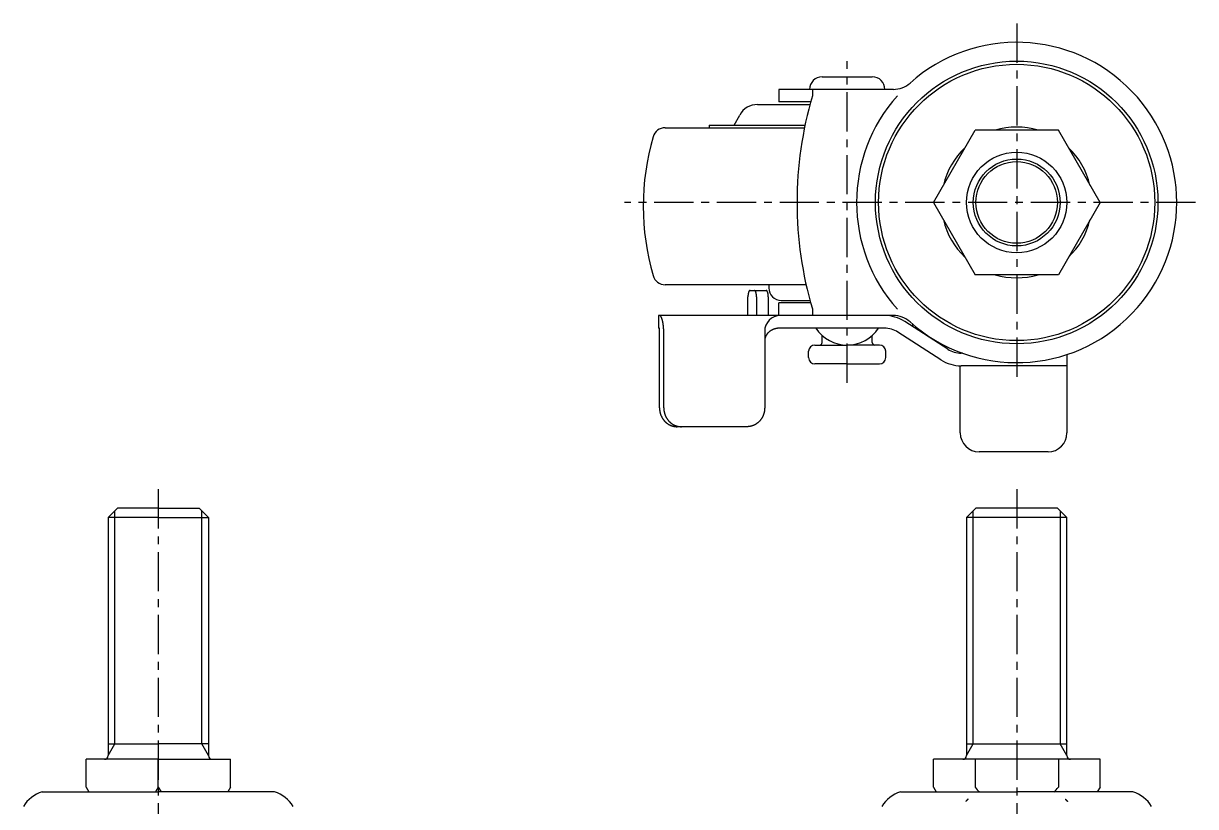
# Model space of a CAD drawing. Extents: x 0 to 216, y -1 to 251.
# Drawn here: x 29.2 to 215.9, y 126.6 to 251.3 of the extents above; entities that cross this region are included whole.
import ezdxf

# ---------------------------------------------------------------- set-up
doc = ezdxf.new("R2010")
doc.units = 0
doc.header["$LTSCALE"] = 5
doc.linetypes.add('CENTER', pattern=[2, 1.25, -0.25, 0.25, -0.25])
doc.layers.get('0').update_dxf_attribs({"linetype": 'CONTINUOUS'})
doc.layers.add('CENTER', color=1, linetype='CENTER')

msp = doc.modelspace()

# ---------------------------------------------------------------- linework, layer by layer
at = {"color": 7, "linetype": 'CONTINUOUS'}
for p, q in [((156.432944, 242.780583), (164.432944, 242.780583)), ((149.539995, 240.780583), (149.539995, 238.780583)), ((167.7797, 240.780583), (149.539995, 240.780583)), ((154.879422, 240.780583), (154.879422, 239.739122)), ((146.125045, 238.380583), (154.496427, 238.380583)), ((154.605615, 238.780583), (149.539995, 238.780583)), ((142.432944, 235.080583), (143.310325, 236.702868)), ((131.412402, 234.680583), (153.624866, 234.680583)), ((138.432944, 235.080583), (138.432944, 234.680583)), ((138.432944, 235.080583), (153.707226, 235.080583)), ((174.153888, 222.780583), (180.793416, 234.280583)), ((194.072472, 234.280583), (180.793416, 234.280583)), ((200.712, 222.780583), (194.072472, 234.280583)), ((174.153888, 222.780583), (180.793416, 211.280583)), ((200.712, 222.780583), (194.072472, 211.280583)), ((194.072472, 211.280583), (180.793416, 211.280583)), ((153.880489, 209.680583), (131.412402, 209.680583)), ((147.932944, 209.680583), (147.932944, 209.180583)), ((147.932944, 209.680583), (147.932944, 209.180583)), ((144.612941, 204.780583), (144.612941, 207.780583)), ((144.954962, 208.780583), (147.518387, 208.780583)), ((145.981022, 207.780583), (145.981022, 204.780583)), ((147.860407, 207.780583), (147.860407, 204.780583)), ((154.605615, 206.780583), (149.539995, 206.780583)), ((149.539995, 204.780583), (149.539995, 206.780583)), ((149.932944, 207.180583), (154.496427, 207.180583)), ((154.879422, 205.822043), (154.879422, 204.780583)), ((130.342498, 204.780583), (130.342498, 202.780583)), ((166.345324, 204.780583), (130.342498, 204.780583)), ((160.432944, 204.780583), (149.432944, 204.780583)), ((167.7797, 204.780583), (149.539995, 204.780583)), ((176.444174, 199.416863), (169.592188, 203.826162)), ((130.503369, 202.780583), (130.342498, 202.780583)), ((130.519278, 190.080583), (130.519278, 202.080583)), ((130.519278, 190.080583), (130.519278, 202.080583)), ((131.203318, 190.080583), (131.203318, 202.080583)), ((147.280699, 202.280583), (147.280699, 190.080583)), ((166.345324, 202.780583), (149.780699, 202.780583)), ((175.361886, 197.735003), (168.5099, 202.144302)), ((170.901858, 203.364785), (170.728295, 203.09507)), ((155.282944, 200.080583), (160.432944, 200.080583)), ((156.432944, 200.480583), (156.432944, 201.615443)), ((165.582944, 200.080583), (160.432944, 200.080583)), ((164.432944, 200.480583), (164.432944, 201.615443)), ((175.01105, 200.510725), (174.932944, 200.38935)), ((154.282944, 198.080583), (154.282944, 199.080583)), ((166.582944, 198.080583), (166.582944, 199.080583)), ((178.8161, 198.780583), (178.60875, 198.780583)), ((195.432944, 198.567983), (195.432944, 186.080583)), ((160.432944, 197.080583), (155.282944, 197.080583)), ((160.432944, 197.080583), (165.582944, 197.080583)), ((178.432944, 186.080583), (178.432944, 196.783159)), ((195.432944, 196.780583), (178.60875, 196.780583)), ((144.461621, 187.080583), (133.338355, 187.080583)), ((192.432944, 183.080583), (181.432944, 183.080583)), ((42.670323, 172.625033), (44.170323, 174.125033)), ((50.670323, 174.125033), (44.170323, 174.125033)), ((50.670323, 174.125033), (57.170323, 174.125033)), ((58.670323, 172.625033), (57.170323, 174.125033)), ((179.432944, 172.625033), (180.932944, 174.125033)), ((193.932944, 174.125033), (180.932944, 174.125033)), ((195.432944, 172.625033), (193.932944, 174.125033)), ((50.670323, 172.625033), (42.670323, 172.625033)), ((42.670323, 172.625033), (42.670323, 134.725033)), ((50.670323, 172.625033), (58.670323, 172.625033)), ((58.670323, 172.625033), (58.670323, 134.725033)), ((179.432944, 172.625033), (179.432944, 134.725033)), ((195.432944, 172.625033), (179.432944, 172.625033)), ((195.432944, 134.725033), (195.432944, 172.625033)), ((42.670323, 136.599978), (50.670323, 136.599978)), ((58.670323, 136.599978), (50.670323, 136.599978)), ((179.432944, 136.599978), (195.432944, 136.599978)), ((39.170323, 129.672474), (39.170323, 134.125033)), ((50.670323, 134.125033), (39.170323, 134.125033)), ((50.670323, 129.672474), (50.670323, 134.125033)), ((50.670323, 134.125033), (62.170323, 134.125033)), ((62.170323, 129.672474), (62.170323, 134.125033)), ((174.153888, 129.672474), (174.153888, 134.125033)), ((200.712, 134.125033), (174.153888, 134.125033)), ((180.793416, 134.125033), (180.793416, 129.672474)), ((194.072472, 134.125033), (194.072472, 129.672474)), ((200.712, 129.672474), (200.712, 134.125033)), ((32.170323, 128.925033), (50.670323, 128.925033)), ((39.170323, 129.672474), (39.601859, 128.925033)), ((50.670323, 129.672474), (50.238788, 128.925033)), ((50.670323, 129.672474), (51.101859, 128.925033)), ((69.170323, 128.925033), (50.670323, 128.925033)), ((62.170323, 129.672474), (61.738788, 128.925033)), ((168.932944, 128.925033), (187.432944, 128.925033)), ((174.153888, 129.672474), (174.585423, 128.925033)), ((205.932944, 128.925033), (187.432944, 128.925033)), ((200.712, 129.672474), (200.280465, 128.925033))]:
    msp.add_line(p, q, dxfattribs=at)
at = {"color": 3, "linetype": 'CONTINUOUS'}
for p, q in [((43.752823, 136.599978), (43.752823, 173.707533)), ((57.587823, 136.599978), (57.587823, 173.707533)), ((180.515444, 136.599978), (180.515444, 173.707533)), ((194.350444, 173.707533), (194.350444, 136.599978)), ((42.670323, 134.725033), (43.752823, 136.599978)), ((58.670323, 134.725033), (57.587823, 136.599978)), ((179.432944, 134.725033), (180.515444, 136.599978)), ((195.432944, 134.725033), (194.350444, 136.599978))]:
    msp.add_line(p, q, dxfattribs=at)
at = {"color": 7, "linetype": 'CONTINUOUS'}
for points in [[(144.955, 208.781, 0), (144.951, 208.781, 0), (144.947, 208.78, 0), (144.942, 208.78, 0), (144.938, 208.779, 0), (144.934, 208.779, 0), (144.93, 208.778, 0), (144.926, 208.777, 0), (144.921, 208.776, 0), (144.917, 208.774, 0), (144.913, 208.773, 0), (144.909, 208.771, 0), (144.905, 208.77, 0), (144.901, 208.768, 0), (144.896, 208.766, 0), (144.892, 208.764, 0), (144.888, 208.761, 0), (144.884, 208.759, 0), (144.88, 208.756, 0), (144.876, 208.754, 0), (144.872, 208.751, 0), (144.868, 208.748, 0), (144.864, 208.744, 0), (144.86, 208.741, 0), (144.856, 208.738, 0), (144.852, 208.734, 0), (144.848, 208.73, 0), (144.844, 208.726, 0), (144.84, 208.722, 0), (144.836, 208.718, 0), (144.832, 208.714, 0), (144.828, 208.709, 0), (144.824, 208.704, 0), (144.82, 208.7, 0), (144.816, 208.695, 0), (144.813, 208.69, 0), (144.809, 208.685, 0), (144.805, 208.679, 0), (144.801, 208.674, 0), (144.797, 208.668, 0), (144.794, 208.663, 0), (144.79, 208.657, 0), (144.786, 208.651, 0), (144.783, 208.645, 0), (144.779, 208.638, 0), (144.776, 208.632, 0), (144.772, 208.625, 0), (144.768, 208.619, 0), (144.765, 208.612, 0), (144.761, 208.605, 0), (144.758, 208.598, 0), (144.755, 208.591, 0), (144.751, 208.584, 0), (144.748, 208.576, 0), (144.745, 208.569, 0), (144.741, 208.561, 0), (144.738, 208.554, 0), (144.735, 208.546, 0), (144.732, 208.538, 0), (144.728, 208.53, 0), (144.725, 208.522, 0), (144.722, 208.513, 0), (144.719, 208.505, 0), (144.716, 208.496, 0), (144.713, 208.488, 0), (144.71, 208.479, 0), (144.707, 208.47, 0), (144.704, 208.461, 0), (144.702, 208.452, 0), (144.699, 208.443, 0), (144.696, 208.434, 0), (144.693, 208.424, 0), (144.691, 208.415, 0), (144.688, 208.405, 0), (144.685, 208.396, 0), (144.683, 208.386, 0), (144.68, 208.376, 0), (144.678, 208.366, 0), (144.675, 208.356, 0), (144.673, 208.346, 0), (144.671, 208.336, 0), (144.668, 208.326, 0), (144.666, 208.316, 0), (144.664, 208.305, 0), (144.662, 208.295, 0), (144.659, 208.284, 0), (144.657, 208.273, 0), (144.655, 208.263, 0), (144.653, 208.252, 0), (144.651, 208.241, 0), (144.649, 208.23, 0), (144.648, 208.219, 0), (144.646, 208.208, 0), (144.644, 208.197, 0), (144.642, 208.186, 0), (144.641, 208.175, 0), (144.639, 208.163, 0), (144.637, 208.152, 0), (144.636, 208.14, 0), (144.634, 208.129, 0), (144.633, 208.117, 0), (144.632, 208.106, 0), (144.63, 208.094, 0), (144.629, 208.083, 0), (144.628, 208.071, 0), (144.626, 208.059, 0), (144.625, 208.047, 0), (144.624, 208.035, 0), (144.623, 208.024, 0), (144.622, 208.012, 0), (144.621, 208, 0), (144.62, 207.988, 0), (144.62, 207.976, 0), (144.619, 207.964, 0), (144.618, 207.952, 0), (144.617, 207.939, 0), (144.617, 207.927, 0), (144.616, 207.915, 0), (144.616, 207.903, 0), (144.615, 207.891, 0), (144.615, 207.879, 0), (144.614, 207.866, 0), (144.614, 207.854, 0), (144.614, 207.842, 0), (144.613, 207.83, 0), (144.613, 207.817, 0), (144.613, 207.805, 0), (144.613, 207.793, 0), (144.613, 207.781, 0)], [(145.981, 207.781, 0), (145.981, 207.793, 0), (145.981, 207.805, 0), (145.981, 207.817, 0), (145.981, 207.83, 0), (145.98, 207.842, 0), (145.98, 207.854, 0), (145.98, 207.866, 0), (145.979, 207.879, 0), (145.979, 207.891, 0), (145.978, 207.903, 0), (145.978, 207.915, 0), (145.977, 207.927, 0), (145.977, 207.939, 0), (145.976, 207.952, 0), (145.975, 207.964, 0), (145.974, 207.976, 0), (145.974, 207.988, 0), (145.973, 208, 0), (145.972, 208.012, 0), (145.971, 208.024, 0), (145.97, 208.035, 0), (145.969, 208.047, 0), (145.967, 208.059, 0), (145.966, 208.071, 0), (145.965, 208.083, 0), (145.964, 208.094, 0), (145.962, 208.106, 0), (145.961, 208.117, 0), (145.96, 208.129, 0), (145.958, 208.14, 0), (145.957, 208.152, 0), (145.955, 208.163, 0), (145.953, 208.175, 0), (145.952, 208.186, 0), (145.95, 208.197, 0), (145.948, 208.208, 0), (145.946, 208.219, 0), (145.945, 208.23, 0), (145.943, 208.241, 0), (145.941, 208.252, 0), (145.939, 208.263, 0), (145.937, 208.273, 0), (145.934, 208.284, 0), (145.932, 208.295, 0), (145.93, 208.305, 0), (145.928, 208.316, 0), (145.926, 208.326, 0), (145.923, 208.336, 0), (145.921, 208.346, 0), (145.919, 208.356, 0), (145.916, 208.366, 0), (145.914, 208.376, 0), (145.911, 208.386, 0), (145.909, 208.396, 0), (145.906, 208.405, 0), (145.903, 208.415, 0), (145.901, 208.424, 0), (145.898, 208.434, 0), (145.895, 208.443, 0), (145.892, 208.452, 0), (145.89, 208.461, 0), (145.887, 208.47, 0), (145.884, 208.479, 0), (145.881, 208.488, 0), (145.878, 208.496, 0), (145.875, 208.505, 0), (145.872, 208.513, 0), (145.869, 208.522, 0), (145.866, 208.53, 0), (145.862, 208.538, 0), (145.859, 208.546, 0), (145.856, 208.554, 0), (145.853, 208.561, 0), (145.849, 208.569, 0), (145.846, 208.576, 0), (145.843, 208.584, 0), (145.839, 208.591, 0), (145.836, 208.598, 0), (145.832, 208.605, 0), (145.829, 208.612, 0), (145.826, 208.619, 0), (145.822, 208.625, 0), (145.818, 208.632, 0), (145.815, 208.638, 0), (145.811, 208.645, 0), (145.808, 208.651, 0), (145.804, 208.657, 0), (145.8, 208.663, 0), (145.797, 208.668, 0), (145.793, 208.674, 0), (145.789, 208.679, 0), (145.785, 208.685, 0), (145.781, 208.69, 0), (145.778, 208.695, 0), (145.774, 208.7, 0), (145.77, 208.704, 0), (145.766, 208.709, 0), (145.762, 208.714, 0), (145.758, 208.718, 0), (145.754, 208.722, 0), (145.75, 208.726, 0), (145.746, 208.73, 0), (145.742, 208.734, 0), (145.738, 208.738, 0), (145.734, 208.741, 0), (145.73, 208.744, 0), (145.726, 208.748, 0), (145.722, 208.751, 0), (145.718, 208.754, 0), (145.714, 208.756, 0), (145.71, 208.759, 0), (145.706, 208.761, 0), (145.702, 208.764, 0), (145.697, 208.766, 0), (145.693, 208.768, 0), (145.689, 208.77, 0), (145.685, 208.771, 0), (145.681, 208.773, 0), (145.677, 208.774, 0), (145.673, 208.776, 0), (145.668, 208.777, 0), (145.664, 208.778, 0), (145.66, 208.779, 0), (145.656, 208.779, 0), (145.652, 208.78, 0), (145.647, 208.78, 0), (145.643, 208.781, 0), (145.639, 208.781, 0)], [(147.86, 207.781, 0), (147.86, 207.793, 0), (147.86, 207.805, 0), (147.86, 207.817, 0), (147.86, 207.83, 0), (147.86, 207.842, 0), (147.859, 207.854, 0), (147.859, 207.866, 0), (147.859, 207.879, 0), (147.858, 207.891, 0), (147.858, 207.903, 0), (147.857, 207.915, 0), (147.857, 207.927, 0), (147.856, 207.939, 0), (147.855, 207.952, 0), (147.855, 207.964, 0), (147.854, 207.976, 0), (147.853, 207.988, 0), (147.852, 208, 0), (147.851, 208.012, 0), (147.85, 208.024, 0), (147.849, 208.035, 0), (147.848, 208.047, 0), (147.847, 208.059, 0), (147.846, 208.071, 0), (147.844, 208.083, 0), (147.843, 208.094, 0), (147.842, 208.106, 0), (147.84, 208.117, 0), (147.839, 208.129, 0), (147.837, 208.14, 0), (147.836, 208.152, 0), (147.834, 208.163, 0), (147.833, 208.175, 0), (147.831, 208.186, 0), (147.829, 208.197, 0), (147.828, 208.208, 0), (147.826, 208.219, 0), (147.824, 208.23, 0), (147.822, 208.241, 0), (147.82, 208.252, 0), (147.818, 208.263, 0), (147.816, 208.273, 0), (147.814, 208.284, 0), (147.812, 208.295, 0), (147.81, 208.305, 0), (147.807, 208.316, 0), (147.805, 208.326, 0), (147.803, 208.336, 0), (147.8, 208.346, 0), (147.798, 208.356, 0), (147.796, 208.366, 0), (147.793, 208.376, 0), (147.791, 208.386, 0), (147.788, 208.396, 0), (147.785, 208.405, 0), (147.783, 208.415, 0), (147.78, 208.424, 0), (147.777, 208.434, 0), (147.775, 208.443, 0), (147.772, 208.452, 0), (147.769, 208.461, 0), (147.766, 208.47, 0), (147.763, 208.479, 0), (147.76, 208.488, 0), (147.757, 208.496, 0), (147.754, 208.505, 0), (147.751, 208.513, 0), (147.748, 208.522, 0), (147.745, 208.53, 0), (147.742, 208.538, 0), (147.739, 208.546, 0), (147.735, 208.554, 0), (147.732, 208.561, 0), (147.729, 208.569, 0), (147.725, 208.576, 0), (147.722, 208.584, 0), (147.719, 208.591, 0), (147.715, 208.598, 0), (147.712, 208.605, 0), (147.708, 208.612, 0), (147.705, 208.619, 0), (147.701, 208.625, 0), (147.698, 208.632, 0), (147.694, 208.638, 0), (147.691, 208.645, 0), (147.687, 208.651, 0), (147.683, 208.657, 0), (147.68, 208.663, 0), (147.676, 208.668, 0), (147.672, 208.674, 0), (147.668, 208.679, 0), (147.665, 208.685, 0), (147.661, 208.69, 0), (147.657, 208.695, 0), (147.653, 208.7, 0), (147.649, 208.704, 0), (147.645, 208.709, 0), (147.641, 208.714, 0), (147.638, 208.718, 0), (147.634, 208.722, 0), (147.63, 208.726, 0), (147.626, 208.73, 0), (147.622, 208.734, 0), (147.618, 208.738, 0), (147.614, 208.741, 0), (147.61, 208.744, 0), (147.606, 208.748, 0), (147.601, 208.751, 0), (147.597, 208.754, 0), (147.593, 208.756, 0), (147.589, 208.759, 0), (147.585, 208.761, 0), (147.581, 208.764, 0), (147.577, 208.766, 0), (147.573, 208.768, 0), (147.569, 208.77, 0), (147.564, 208.771, 0), (147.56, 208.773, 0), (147.556, 208.774, 0), (147.552, 208.776, 0), (147.548, 208.777, 0), (147.544, 208.778, 0), (147.539, 208.779, 0), (147.535, 208.779, 0), (147.531, 208.78, 0), (147.527, 208.78, 0), (147.523, 208.781, 0), (147.518, 208.781, 0)], [(131.203, 202.081, 0), (131.203, 202.114, 0), (131.203, 202.147, 0), (131.203, 202.18, 0), (131.202, 202.213, 0), (131.202, 202.246, 0), (131.201, 202.279, 0), (131.201, 202.312, 0), (131.2, 202.345, 0), (131.199, 202.378, 0), (131.198, 202.411, 0), (131.197, 202.444, 0), (131.196, 202.477, 0), (131.194, 202.509, 0), (131.193, 202.542, 0), (131.191, 202.575, 0), (131.19, 202.607, 0), (131.188, 202.64, 0), (131.186, 202.672, 0), (131.184, 202.704, 0), (131.182, 202.737, 0), (131.18, 202.769, 0), (131.178, 202.801, 0), (131.176, 202.833, 0), (131.173, 202.864, 0), (131.171, 202.896, 0), (131.168, 202.928, 0), (131.165, 202.959, 0), (131.162, 202.99, 0), (131.159, 203.021, 0), (131.156, 203.052, 0), (131.153, 203.083, 0), (131.15, 203.114, 0), (131.147, 203.144, 0), (131.143, 203.175, 0), (131.14, 203.205, 0), (131.136, 203.235, 0), (131.132, 203.265, 0), (131.129, 203.295, 0), (131.125, 203.324, 0), (131.121, 203.353, 0), (131.117, 203.382, 0), (131.112, 203.411, 0), (131.108, 203.44, 0), (131.104, 203.469, 0), (131.099, 203.497, 0), (131.095, 203.525, 0), (131.09, 203.553, 0), (131.085, 203.581, 0), (131.081, 203.608, 0), (131.076, 203.635, 0), (131.071, 203.662, 0), (131.066, 203.689, 0), (131.06, 203.715, 0), (131.055, 203.742, 0), (131.05, 203.768, 0), (131.044, 203.793, 0), (131.039, 203.819, 0), (131.033, 203.844, 0), (131.028, 203.869, 0), (131.022, 203.894, 0), (131.016, 203.918, 0), (131.01, 203.942, 0), (131.004, 203.966, 0), (130.998, 203.99, 0), (130.992, 204.013, 0), (130.986, 204.036, 0), (130.98, 204.059, 0), (130.973, 204.081, 0), (130.967, 204.103, 0), (130.961, 204.125, 0), (130.954, 204.147, 0), (130.947, 204.168, 0), (130.941, 204.189, 0), (130.934, 204.209, 0), (130.927, 204.229, 0), (130.92, 204.249, 0), (130.913, 204.269, 0), (130.906, 204.288, 0), (130.899, 204.307, 0), (130.892, 204.326, 0), (130.885, 204.344, 0), (130.878, 204.362, 0), (130.871, 204.379, 0), (130.863, 204.396, 0), (130.856, 204.413, 0), (130.848, 204.43, 0), (130.841, 204.446, 0), (130.833, 204.462, 0), (130.826, 204.477, 0), (130.818, 204.492, 0), (130.81, 204.507, 0), (130.803, 204.521, 0), (130.795, 204.535, 0), (130.787, 204.549, 0), (130.779, 204.562, 0), (130.771, 204.575, 0), (130.763, 204.588, 0), (130.755, 204.6, 0), (130.747, 204.611, 0), (130.739, 204.623, 0), (130.731, 204.634, 0), (130.723, 204.644, 0), (130.715, 204.655, 0), (130.707, 204.664, 0), (130.698, 204.674, 0), (130.69, 204.683, 0), (130.682, 204.691, 0), (130.673, 204.7, 0), (130.665, 204.708, 0), (130.657, 204.715, 0), (130.648, 204.722, 0), (130.64, 204.729, 0), (130.631, 204.735, 0), (130.623, 204.741, 0), (130.615, 204.746, 0), (130.606, 204.751, 0), (130.598, 204.756, 0), (130.589, 204.76, 0), (130.581, 204.764, 0), (130.572, 204.768, 0), (130.563, 204.771, 0), (130.555, 204.773, 0), (130.546, 204.776, 0), (130.538, 204.777, 0), (130.529, 204.779, 0), (130.521, 204.78, 0), (130.512, 204.78, 0), (130.503, 204.781, 0)], [(130.519, 202.081, 0), (130.519, 202.089, 0), (130.519, 202.098, 0), (130.519, 202.106, 0), (130.519, 202.115, 0), (130.519, 202.124, 0), (130.519, 202.132, 0), (130.519, 202.141, 0), (130.519, 202.149, 0), (130.519, 202.158, 0), (130.519, 202.166, 0), (130.519, 202.175, 0), (130.519, 202.183, 0), (130.519, 202.192, 0), (130.519, 202.2, 0), (130.519, 202.209, 0), (130.519, 202.217, 0), (130.519, 202.226, 0), (130.519, 202.234, 0), (130.519, 202.242, 0), (130.519, 202.251, 0), (130.519, 202.259, 0), (130.519, 202.267, 0), (130.519, 202.276, 0), (130.519, 202.284, 0), (130.519, 202.292, 0), (130.518, 202.3, 0), (130.518, 202.308, 0), (130.518, 202.316, 0), (130.518, 202.324, 0), (130.518, 202.333, 0), (130.518, 202.341, 0), (130.518, 202.348, 0), (130.518, 202.356, 0), (130.518, 202.364, 0), (130.518, 202.372, 0), (130.518, 202.38, 0), (130.518, 202.388, 0), (130.518, 202.395, 0), (130.517, 202.403, 0), (130.517, 202.411, 0), (130.517, 202.418, 0), (130.517, 202.426, 0), (130.517, 202.433, 0), (130.517, 202.44, 0), (130.517, 202.448, 0), (130.517, 202.455, 0), (130.517, 202.462, 0), (130.517, 202.469, 0), (130.516, 202.477, 0), (130.516, 202.484, 0), (130.516, 202.491, 0), (130.516, 202.498, 0), (130.516, 202.504, 0), (130.516, 202.511, 0), (130.516, 202.518, 0), (130.516, 202.525, 0), (130.516, 202.531, 0), (130.515, 202.538, 0), (130.515, 202.544, 0), (130.515, 202.551, 0), (130.515, 202.557, 0), (130.515, 202.563, 0), (130.515, 202.569, 0), (130.515, 202.576, 0), (130.514, 202.582, 0), (130.514, 202.588, 0), (130.514, 202.593, 0), (130.514, 202.599, 0), (130.514, 202.605, 0), (130.514, 202.611, 0), (130.514, 202.616, 0), (130.513, 202.622, 0), (130.513, 202.627, 0), (130.513, 202.632, 0), (130.513, 202.638, 0), (130.513, 202.643, 0), (130.513, 202.648, 0), (130.513, 202.653, 0), (130.512, 202.658, 0), (130.512, 202.663, 0), (130.512, 202.667, 0), (130.512, 202.672, 0), (130.512, 202.677, 0), (130.512, 202.681, 0), (130.511, 202.685, 0), (130.511, 202.69, 0), (130.511, 202.694, 0), (130.511, 202.698, 0), (130.511, 202.702, 0), (130.511, 202.706, 0), (130.51, 202.71, 0), (130.51, 202.713, 0), (130.51, 202.717, 0), (130.51, 202.721, 0), (130.51, 202.724, 0), (130.509, 202.727, 0), (130.509, 202.731, 0), (130.509, 202.734, 0), (130.509, 202.737, 0), (130.509, 202.74, 0), (130.509, 202.743, 0), (130.508, 202.745, 0), (130.508, 202.748, 0), (130.508, 202.75, 0), (130.508, 202.753, 0), (130.508, 202.755, 0), (130.507, 202.757, 0), (130.507, 202.76, 0), (130.507, 202.762, 0), (130.507, 202.764, 0), (130.507, 202.765, 0), (130.506, 202.767, 0), (130.506, 202.769, 0), (130.506, 202.77, 0), (130.506, 202.772, 0), (130.506, 202.773, 0), (130.506, 202.774, 0), (130.505, 202.775, 0), (130.505, 202.776, 0), (130.505, 202.777, 0), (130.505, 202.778, 0), (130.505, 202.779, 0), (130.504, 202.779, 0), (130.504, 202.78, 0), (130.504, 202.78, 0), (130.504, 202.78, 0), (130.504, 202.781, 0), (130.503, 202.781, 0)], [(149.781, 202.781, 0), (149.75, 202.78, 0), (149.719, 202.78, 0), (149.689, 202.779, 0), (149.658, 202.778, 0), (149.627, 202.777, 0), (149.597, 202.775, 0), (149.566, 202.773, 0), (149.536, 202.771, 0), (149.505, 202.768, 0), (149.475, 202.766, 0), (149.444, 202.762, 0), (149.414, 202.759, 0), (149.384, 202.755, 0), (149.353, 202.751, 0), (149.323, 202.747, 0), (149.293, 202.742, 0), (149.263, 202.737, 0), (149.233, 202.732, 0), (149.203, 202.726, 0), (149.173, 202.721, 0), (149.144, 202.715, 0), (149.114, 202.708, 0), (149.084, 202.701, 0), (149.055, 202.694, 0), (149.026, 202.687, 0), (148.996, 202.68, 0), (148.967, 202.672, 0), (148.938, 202.664, 0), (148.91, 202.655, 0), (148.881, 202.647, 0), (148.852, 202.638, 0), (148.824, 202.628, 0), (148.796, 202.619, 0), (148.768, 202.609, 0), (148.74, 202.599, 0), (148.712, 202.589, 0), (148.684, 202.578, 0), (148.657, 202.567, 0), (148.629, 202.556, 0), (148.602, 202.544, 0), (148.575, 202.533, 0), (148.548, 202.521, 0), (148.522, 202.509, 0), (148.495, 202.496, 0), (148.469, 202.483, 0), (148.443, 202.47, 0), (148.417, 202.457, 0), (148.392, 202.444, 0), (148.366, 202.43, 0), (148.341, 202.416, 0), (148.316, 202.401, 0), (148.291, 202.387, 0), (148.267, 202.372, 0), (148.243, 202.357, 0), (148.219, 202.342, 0), (148.195, 202.327, 0), (148.171, 202.311, 0), (148.148, 202.295, 0), (148.125, 202.279, 0), (148.102, 202.262, 0), (148.079, 202.246, 0), (148.057, 202.229, 0), (148.035, 202.212, 0), (148.013, 202.195, 0), (147.991, 202.177, 0), (147.97, 202.16, 0), (147.949, 202.142, 0), (147.928, 202.124, 0), (147.908, 202.105, 0), (147.888, 202.087, 0), (147.868, 202.068, 0), (147.848, 202.049, 0), (147.829, 202.03, 0), (147.81, 202.011, 0), (147.791, 201.992, 0), (147.773, 201.972, 0), (147.755, 201.952, 0), (147.737, 201.932, 0), (147.719, 201.912, 0), (147.702, 201.892, 0), (147.685, 201.871, 0), (147.669, 201.851, 0), (147.652, 201.83, 0), (147.636, 201.809, 0), (147.621, 201.788, 0), (147.605, 201.766, 0), (147.591, 201.745, 0), (147.576, 201.723, 0), (147.562, 201.702, 0), (147.548, 201.68, 0), (147.534, 201.658, 0), (147.521, 201.636, 0), (147.508, 201.613, 0), (147.495, 201.591, 0), (147.483, 201.569, 0), (147.471, 201.546, 0), (147.459, 201.523, 0), (147.448, 201.5, 0), (147.437, 201.477, 0), (147.427, 201.454, 0), (147.417, 201.431, 0), (147.407, 201.408, 0), (147.397, 201.385, 0), (147.388, 201.361, 0), (147.38, 201.338, 0), (147.371, 201.314, 0), (147.363, 201.29, 0), (147.356, 201.267, 0), (147.348, 201.243, 0), (147.341, 201.219, 0), (147.335, 201.195, 0), (147.329, 201.171, 0), (147.323, 201.147, 0), (147.318, 201.123, 0), (147.312, 201.098, 0), (147.308, 201.074, 0), (147.303, 201.05, 0), (147.3, 201.025, 0), (147.296, 201.001, 0), (147.293, 200.977, 0), (147.29, 200.952, 0), (147.287, 200.928, 0), (147.285, 200.903, 0), (147.284, 200.879, 0), (147.282, 200.854, 0), (147.281, 200.83, 0), (147.281, 200.805, 0), (147.281, 200.781, 0)], [(130.519, 190.081, 0), (130.519, 190.044, 0), (130.52, 190.007, 0), (130.521, 189.97, 0), (130.523, 189.933, 0), (130.525, 189.897, 0), (130.527, 189.86, 0), (130.53, 189.823, 0), (130.533, 189.787, 0), (130.536, 189.75, 0), (130.54, 189.713, 0), (130.545, 189.677, 0), (130.55, 189.64, 0), (130.555, 189.604, 0), (130.561, 189.568, 0), (130.567, 189.531, 0), (130.573, 189.495, 0), (130.58, 189.459, 0), (130.588, 189.423, 0), (130.596, 189.387, 0), (130.604, 189.352, 0), (130.612, 189.316, 0), (130.621, 189.28, 0), (130.631, 189.245, 0), (130.641, 189.21, 0), (130.651, 189.175, 0), (130.662, 189.14, 0), (130.673, 189.105, 0), (130.684, 189.07, 0), (130.696, 189.035, 0), (130.708, 189.001, 0), (130.721, 188.967, 0), (130.734, 188.933, 0), (130.747, 188.899, 0), (130.761, 188.865, 0), (130.775, 188.831, 0), (130.79, 188.798, 0), (130.805, 188.765, 0), (130.82, 188.732, 0), (130.836, 188.699, 0), (130.852, 188.666, 0), (130.869, 188.634, 0), (130.886, 188.602, 0), (130.903, 188.57, 0), (130.92, 188.538, 0), (130.938, 188.507, 0), (130.957, 188.476, 0), (130.975, 188.445, 0), (130.994, 188.414, 0), (131.014, 188.383, 0), (131.034, 188.353, 0), (131.054, 188.323, 0), (131.074, 188.293, 0), (131.095, 188.264, 0), (131.116, 188.235, 0), (131.137, 188.206, 0), (131.159, 188.177, 0), (131.181, 188.149, 0), (131.204, 188.121, 0), (131.226, 188.093, 0), (131.25, 188.066, 0), (131.273, 188.039, 0), (131.297, 188.012, 0), (131.321, 187.985, 0), (131.345, 187.959, 0), (131.37, 187.933, 0), (131.394, 187.908, 0), (131.42, 187.883, 0), (131.445, 187.858, 0), (131.471, 187.833, 0), (131.497, 187.809, 0), (131.523, 187.785, 0), (131.55, 187.762, 0), (131.577, 187.738, 0), (131.604, 187.716, 0), (131.631, 187.693, 0), (131.659, 187.671, 0), (131.687, 187.649, 0), (131.715, 187.628, 0), (131.744, 187.607, 0), (131.772, 187.586, 0), (131.801, 187.566, 0), (131.83, 187.546, 0), (131.859, 187.527, 0), (131.889, 187.507, 0), (131.919, 187.489, 0), (131.949, 187.47, 0), (131.979, 187.452, 0), (132.009, 187.435, 0), (132.04, 187.418, 0), (132.071, 187.401, 0), (132.102, 187.385, 0), (132.133, 187.369, 0), (132.164, 187.353, 0), (132.196, 187.338, 0), (132.228, 187.323, 0), (132.26, 187.309, 0), (132.292, 187.295, 0), (132.324, 187.282, 0), (132.356, 187.269, 0), (132.389, 187.256, 0), (132.421, 187.244, 0), (132.454, 187.232, 0), (132.487, 187.221, 0), (132.52, 187.21, 0), (132.553, 187.199, 0), (132.586, 187.189, 0), (132.62, 187.18, 0), (132.653, 187.17, 0), (132.687, 187.162, 0), (132.721, 187.153, 0), (132.754, 187.146, 0), (132.788, 187.138, 0), (132.822, 187.131, 0), (132.856, 187.125, 0), (132.891, 187.119, 0), (132.925, 187.113, 0), (132.959, 187.108, 0), (132.993, 187.103, 0), (133.028, 187.099, 0), (133.062, 187.095, 0), (133.096, 187.092, 0), (133.131, 187.089, 0), (133.165, 187.086, 0), (133.2, 187.084, 0), (133.235, 187.083, 0), (133.269, 187.081, 0), (133.304, 187.081, 0), (133.338, 187.081, 0)], [(131.203, 190.081, 0), (131.204, 190.044, 0), (131.204, 190.007, 0), (131.205, 189.97, 0), (131.207, 189.933, 0), (131.209, 189.897, 0), (131.211, 189.86, 0), (131.214, 189.823, 0), (131.217, 189.787, 0), (131.22, 189.75, 0), (131.225, 189.713, 0), (131.229, 189.677, 0), (131.234, 189.64, 0), (131.239, 189.604, 0), (131.245, 189.568, 0), (131.251, 189.531, 0), (131.257, 189.495, 0), (131.264, 189.459, 0), (131.272, 189.423, 0), (131.28, 189.387, 0), (131.288, 189.352, 0), (131.296, 189.316, 0), (131.305, 189.28, 0), (131.315, 189.245, 0), (131.325, 189.21, 0), (131.335, 189.175, 0), (131.346, 189.14, 0), (131.357, 189.105, 0), (131.368, 189.07, 0), (131.38, 189.035, 0), (131.392, 189.001, 0), (131.405, 188.967, 0), (131.418, 188.933, 0), (131.431, 188.899, 0), (131.445, 188.865, 0), (131.459, 188.831, 0), (131.474, 188.798, 0), (131.489, 188.765, 0), (131.504, 188.732, 0), (131.52, 188.699, 0), (131.536, 188.666, 0), (131.553, 188.634, 0), (131.57, 188.602, 0), (131.587, 188.57, 0), (131.604, 188.538, 0), (131.622, 188.507, 0), (131.641, 188.476, 0), (131.659, 188.445, 0), (131.678, 188.414, 0), (131.698, 188.383, 0), (131.718, 188.353, 0), (131.738, 188.323, 0), (131.758, 188.293, 0), (131.779, 188.264, 0), (131.8, 188.235, 0), (131.821, 188.206, 0), (131.843, 188.177, 0), (131.865, 188.149, 0), (131.888, 188.121, 0), (131.911, 188.093, 0), (131.934, 188.066, 0), (131.957, 188.039, 0), (131.981, 188.012, 0), (132.005, 187.985, 0), (132.029, 187.959, 0), (132.054, 187.933, 0), (132.079, 187.908, 0), (132.104, 187.883, 0), (132.129, 187.858, 0), (132.155, 187.833, 0), (132.181, 187.809, 0), (132.207, 187.785, 0), (132.234, 187.762, 0), (132.261, 187.738, 0), (132.288, 187.716, 0), (132.315, 187.693, 0), (132.343, 187.671, 0), (132.371, 187.649, 0), (132.399, 187.628, 0), (132.428, 187.607, 0), (132.456, 187.586, 0), (132.485, 187.566, 0), (132.514, 187.546, 0), (132.544, 187.527, 0), (132.573, 187.507, 0), (132.603, 187.489, 0), (132.633, 187.47, 0), (132.663, 187.452, 0), (132.693, 187.435, 0), (132.724, 187.418, 0), (132.755, 187.401, 0), (132.786, 187.385, 0), (132.817, 187.369, 0), (132.848, 187.353, 0), (132.88, 187.338, 0), (132.912, 187.323, 0), (132.944, 187.309, 0), (132.976, 187.295, 0), (133.008, 187.282, 0), (133.04, 187.269, 0), (133.073, 187.256, 0), (133.105, 187.244, 0), (133.138, 187.232, 0), (133.171, 187.221, 0), (133.204, 187.21, 0), (133.237, 187.199, 0), (133.271, 187.189, 0), (133.304, 187.18, 0), (133.337, 187.17, 0), (133.371, 187.162, 0), (133.405, 187.153, 0), (133.439, 187.146, 0), (133.472, 187.138, 0), (133.506, 187.131, 0), (133.54, 187.125, 0), (133.575, 187.119, 0), (133.609, 187.113, 0), (133.643, 187.108, 0), (133.677, 187.103, 0), (133.712, 187.099, 0), (133.746, 187.095, 0), (133.781, 187.092, 0), (133.815, 187.089, 0), (133.85, 187.086, 0), (133.884, 187.084, 0), (133.919, 187.083, 0), (133.953, 187.081, 0), (133.988, 187.081, 0), (134.022, 187.081, 0)], [(147.281, 190.081, 0), (147.28, 190.044, 0), (147.28, 190.007, 0), (147.279, 189.97, 0), (147.277, 189.933, 0), (147.275, 189.897, 0), (147.273, 189.86, 0), (147.27, 189.823, 0), (147.267, 189.787, 0), (147.264, 189.75, 0), (147.259, 189.713, 0), (147.255, 189.677, 0), (147.25, 189.64, 0), (147.245, 189.604, 0), (147.239, 189.568, 0), (147.233, 189.531, 0), (147.227, 189.495, 0), (147.22, 189.459, 0), (147.212, 189.423, 0), (147.204, 189.387, 0), (147.196, 189.352, 0), (147.188, 189.316, 0), (147.179, 189.28, 0), (147.169, 189.245, 0), (147.159, 189.21, 0), (147.149, 189.175, 0), (147.138, 189.14, 0), (147.127, 189.105, 0), (147.116, 189.07, 0), (147.104, 189.035, 0), (147.092, 189.001, 0), (147.079, 188.967, 0), (147.066, 188.933, 0), (147.053, 188.899, 0), (147.039, 188.865, 0), (147.025, 188.831, 0), (147.01, 188.798, 0), (146.995, 188.765, 0), (146.98, 188.732, 0), (146.964, 188.699, 0), (146.948, 188.666, 0), (146.931, 188.634, 0), (146.914, 188.602, 0), (146.897, 188.57, 0), (146.88, 188.538, 0), (146.862, 188.507, 0), (146.843, 188.476, 0), (146.825, 188.445, 0), (146.806, 188.414, 0), (146.786, 188.383, 0), (146.766, 188.353, 0), (146.746, 188.323, 0), (146.726, 188.293, 0), (146.705, 188.264, 0), (146.684, 188.235, 0), (146.663, 188.206, 0), (146.641, 188.177, 0), (146.619, 188.149, 0), (146.596, 188.121, 0), (146.573, 188.093, 0), (146.55, 188.066, 0), (146.527, 188.039, 0), (146.503, 188.012, 0), (146.479, 187.985, 0), (146.455, 187.959, 0), (146.43, 187.933, 0), (146.405, 187.908, 0), (146.38, 187.883, 0), (146.355, 187.858, 0), (146.329, 187.833, 0), (146.303, 187.809, 0), (146.277, 187.785, 0), (146.25, 187.762, 0), (146.223, 187.738, 0), (146.196, 187.716, 0), (146.169, 187.693, 0), (146.141, 187.671, 0), (146.113, 187.649, 0), (146.085, 187.628, 0), (146.056, 187.607, 0), (146.028, 187.586, 0), (145.999, 187.566, 0), (145.97, 187.546, 0), (145.94, 187.527, 0), (145.911, 187.507, 0), (145.881, 187.489, 0), (145.851, 187.47, 0), (145.821, 187.452, 0), (145.791, 187.435, 0), (145.76, 187.418, 0), (145.729, 187.401, 0), (145.698, 187.385, 0), (145.667, 187.369, 0), (145.636, 187.353, 0), (145.604, 187.338, 0), (145.572, 187.323, 0), (145.54, 187.309, 0), (145.508, 187.295, 0), (145.476, 187.282, 0), (145.444, 187.269, 0), (145.411, 187.256, 0), (145.379, 187.244, 0), (145.346, 187.232, 0), (145.313, 187.221, 0), (145.28, 187.21, 0), (145.247, 187.199, 0), (145.214, 187.189, 0), (145.18, 187.18, 0), (145.147, 187.17, 0), (145.113, 187.162, 0), (145.079, 187.153, 0), (145.045, 187.146, 0), (145.012, 187.138, 0), (144.978, 187.131, 0), (144.944, 187.125, 0), (144.909, 187.119, 0), (144.875, 187.113, 0), (144.841, 187.108, 0), (144.807, 187.103, 0), (144.772, 187.099, 0), (144.738, 187.095, 0), (144.703, 187.092, 0), (144.669, 187.089, 0), (144.634, 187.086, 0), (144.6, 187.084, 0), (144.565, 187.083, 0), (144.531, 187.081, 0), (144.496, 187.081, 0), (144.462, 187.081, 0)], [(179.687, 127.802, 0), (179.684, 127.799, 0), (179.681, 127.795, 0), (179.678, 127.792, 0), (179.675, 127.789, 0), (179.672, 127.785, 0), (179.669, 127.782, 0), (179.667, 127.778, 0), (179.664, 127.775, 0), (179.661, 127.772, 0), (179.658, 127.768, 0), (179.655, 127.765, 0), (179.652, 127.762, 0), (179.649, 127.758, 0), (179.646, 127.755, 0), (179.644, 127.752, 0), (179.641, 127.748, 0), (179.638, 127.745, 0), (179.635, 127.742, 0), (179.632, 127.738, 0), (179.629, 127.735, 0), (179.626, 127.732, 0), (179.623, 127.729, 0), (179.62, 127.725, 0), (179.618, 127.722, 0), (179.615, 127.719, 0), (179.612, 127.715, 0), (179.609, 127.712, 0), (179.606, 127.709, 0), (179.603, 127.706, 0), (179.6, 127.702, 0), (179.597, 127.699, 0), (179.594, 127.696, 0), (179.591, 127.693, 0), (179.589, 127.689, 0), (179.586, 127.686, 0), (179.583, 127.683, 0), (179.58, 127.68, 0), (179.577, 127.676, 0), (179.574, 127.673, 0), (179.571, 127.67, 0), (179.568, 127.667, 0), (179.565, 127.664, 0), (179.562, 127.66, 0), (179.559, 127.657, 0), (179.556, 127.654, 0), (179.554, 127.651, 0), (179.551, 127.648, 0), (179.548, 127.644, 0), (179.545, 127.641, 0), (179.542, 127.638, 0), (179.539, 127.635, 0), (179.536, 127.632, 0), (179.533, 127.629, 0), (179.53, 127.625, 0), (179.527, 127.622, 0), (179.524, 127.619, 0), (179.521, 127.616, 0), (179.518, 127.613, 0), (179.515, 127.61, 0), (179.512, 127.607, 0), (179.51, 127.603, 0), (179.507, 127.6, 0), (179.504, 127.597, 0), (179.501, 127.594, 0), (179.498, 127.591, 0), (179.495, 127.588, 0), (179.492, 127.585, 0), (179.489, 127.582, 0), (179.486, 127.579, 0), (179.483, 127.576, 0), (179.48, 127.573, 0), (179.477, 127.569, 0), (179.474, 127.566, 0), (179.471, 127.563, 0), (179.468, 127.56, 0), (179.465, 127.557, 0), (179.462, 127.554, 0), (179.459, 127.551, 0), (179.456, 127.548, 0), (179.453, 127.545, 0), (179.45, 127.542, 0), (179.447, 127.539, 0), (179.444, 127.536, 0), (179.442, 127.533, 0), (179.439, 127.53, 0), (179.436, 127.527, 0), (179.433, 127.524, 0), (179.43, 127.521, 0), (179.427, 127.518, 0), (179.424, 127.515, 0), (179.421, 127.512, 0), (179.418, 127.509, 0), (179.415, 127.506, 0), (179.412, 127.503, 0), (179.409, 127.5, 0), (179.406, 127.497, 0), (179.403, 127.494, 0), (179.4, 127.491, 0), (179.397, 127.488, 0), (179.394, 127.485, 0), (179.391, 127.482, 0), (179.388, 127.479, 0), (179.385, 127.476, 0), (179.382, 127.474, 0), (179.379, 127.471, 0), (179.376, 127.468, 0), (179.373, 127.465, 0), (179.37, 127.462, 0), (179.367, 127.459, 0), (179.364, 127.456, 0), (179.361, 127.453, 0), (179.358, 127.45, 0), (179.355, 127.447, 0), (179.352, 127.445, 0), (179.349, 127.442, 0), (179.346, 127.439, 0), (179.343, 127.436, 0), (179.34, 127.433, 0), (179.337, 127.43, 0), (179.334, 127.427, 0), (179.331, 127.425, 0), (179.328, 127.422, 0), (179.325, 127.419, 0), (179.322, 127.416, 0), (179.319, 127.413, 0), (179.316, 127.41, 0), (179.313, 127.408, 0), (179.31, 127.405, 0)], [(195.179, 127.802, 0), (195.182, 127.799, 0), (195.185, 127.795, 0), (195.188, 127.792, 0), (195.191, 127.789, 0), (195.194, 127.785, 0), (195.196, 127.782, 0), (195.199, 127.778, 0), (195.202, 127.775, 0), (195.205, 127.772, 0), (195.208, 127.768, 0), (195.211, 127.765, 0), (195.214, 127.762, 0), (195.217, 127.758, 0), (195.219, 127.755, 0), (195.222, 127.752, 0), (195.225, 127.748, 0), (195.228, 127.745, 0), (195.231, 127.742, 0), (195.234, 127.738, 0), (195.237, 127.735, 0), (195.24, 127.732, 0), (195.243, 127.729, 0), (195.245, 127.725, 0), (195.248, 127.722, 0), (195.251, 127.719, 0), (195.254, 127.715, 0), (195.257, 127.712, 0), (195.26, 127.709, 0), (195.263, 127.706, 0), (195.266, 127.702, 0), (195.269, 127.699, 0), (195.272, 127.696, 0), (195.274, 127.693, 0), (195.277, 127.689, 0), (195.28, 127.686, 0), (195.283, 127.683, 0), (195.286, 127.68, 0), (195.289, 127.676, 0), (195.292, 127.673, 0), (195.295, 127.67, 0), (195.298, 127.667, 0), (195.301, 127.664, 0), (195.304, 127.66, 0), (195.307, 127.657, 0), (195.309, 127.654, 0), (195.312, 127.651, 0), (195.315, 127.648, 0), (195.318, 127.644, 0), (195.321, 127.641, 0), (195.324, 127.638, 0), (195.327, 127.635, 0), (195.33, 127.632, 0), (195.333, 127.629, 0), (195.336, 127.625, 0), (195.339, 127.622, 0), (195.342, 127.619, 0), (195.345, 127.616, 0), (195.348, 127.613, 0), (195.351, 127.61, 0), (195.353, 127.607, 0), (195.356, 127.603, 0), (195.359, 127.6, 0), (195.362, 127.597, 0), (195.365, 127.594, 0), (195.368, 127.591, 0), (195.371, 127.588, 0), (195.374, 127.585, 0), (195.377, 127.582, 0), (195.38, 127.579, 0), (195.383, 127.576, 0), (195.386, 127.573, 0), (195.389, 127.569, 0), (195.392, 127.566, 0), (195.395, 127.563, 0), (195.398, 127.56, 0), (195.401, 127.557, 0), (195.404, 127.554, 0), (195.407, 127.551, 0), (195.41, 127.548, 0), (195.413, 127.545, 0), (195.415, 127.542, 0), (195.418, 127.539, 0), (195.421, 127.536, 0), (195.424, 127.533, 0), (195.427, 127.53, 0), (195.43, 127.527, 0), (195.433, 127.524, 0), (195.436, 127.521, 0), (195.439, 127.518, 0), (195.442, 127.515, 0), (195.445, 127.512, 0), (195.448, 127.509, 0), (195.451, 127.506, 0), (195.454, 127.503, 0), (195.457, 127.5, 0), (195.46, 127.497, 0), (195.463, 127.494, 0), (195.466, 127.491, 0), (195.469, 127.488, 0), (195.472, 127.485, 0), (195.475, 127.482, 0), (195.478, 127.479, 0), (195.481, 127.476, 0), (195.484, 127.474, 0), (195.487, 127.471, 0), (195.49, 127.468, 0), (195.493, 127.465, 0), (195.496, 127.462, 0), (195.499, 127.459, 0), (195.502, 127.456, 0), (195.505, 127.453, 0), (195.508, 127.45, 0), (195.511, 127.447, 0), (195.514, 127.445, 0), (195.517, 127.442, 0), (195.52, 127.439, 0), (195.523, 127.436, 0), (195.526, 127.433, 0), (195.529, 127.43, 0), (195.532, 127.427, 0), (195.535, 127.425, 0), (195.538, 127.422, 0), (195.541, 127.419, 0), (195.544, 127.416, 0), (195.547, 127.413, 0), (195.55, 127.41, 0), (195.553, 127.408, 0), (195.556, 127.405, 0)]]:
    msp.add_polyline3d(points, dxfattribs=at)
for radius in [22.5, 22, 8, 6.5]:
    msp.add_circle((187.432944, 222.780583), radius, dxfattribs=at)
at = {"color": 3, "linetype": 'CONTINUOUS'}
msp.add_circle((187.432944, 222.780583), 6.9175, dxfattribs=at)
at = {"color": 7, "linetype": 'CONTINUOUS'}
for centre, radius, start, end in [((187.432944, 222.780583), 25.5, 228.224652, 131.775348), ((156.432944, 240.780583), 2, 90, 180), ((164.432944, 240.780583), 2, 0, 90), ((167.7797, 244.780583), 4, 270, 311.775348), ((212.432944, 222.780583), 60, 163.58203, 196.41797), ((187.432944, 222.780583), 25.5, 138.189685, 221.810315), ((146.125045, 235.180583), 3.2, 90, 151.594139), ((131.412402, 232.680583), 2, 90, 163.959558), ((187.432944, 222.780583), 12, 73.402158, 106.597842), ((167.932944, 222.180583), 40, 163.959558, 196.040442), ((187.432944, 222.780583), 12, 133.402158, 166.597842), ((187.432944, 222.780583), 12, 13.402158, 46.597842), ((187.432944, 222.780583), 12, 193.402158, 226.597842), ((187.432944, 222.780583), 12, 313.402158, 346.597842), ((131.412402, 211.680583), 2, 196.040442, 270), ((187.432944, 222.780583), 12, 253.402158, 286.597842), ((149.932944, 209.180583), 2, 180, 270), ((149.780699, 202.280583), 2.5, 90, 180), ((166.345324, 198.780583), 6, 57.238446, 90), ((167.7797, 200.780583), 4, 48.224652, 90), ((160.432944, 206.060212), 5.97963, 213.261907, 326.738093), ((166.345324, 198.780583), 4, 57.238446, 90), ((155.282944, 199.080583), 1, 90, 180), ((156.032944, 200.480583), 0.4, 270, 0), ((164.832944, 200.480583), 0.4, 180, 270), ((165.582944, 199.080583), 1, 0, 90), ((155.282944, 198.080583), 1, 180, 270), ((165.582944, 198.080583), 1, 270, 0), ((178.60875, 202.780583), 4, 237.238446, 270), ((178.60875, 202.780583), 6, 237.238446, 270), ((181.432944, 186.080583), 3, 180, 270), ((192.432944, 186.080583), 3, 270, 0), ((42.070323, 134.725033), 0.6, 270, 0), ((59.270323, 134.725033), 0.6, 180, 270), ((178.832944, 134.725033), 0.6, 270, 0), ((196.032944, 134.725033), 0.6, 180, 270), ((33.510172, 124.107896), 5, 105.543486, 150), ((67.830475, 124.107896), 5, 30, 74.456514), ((170.272792, 124.107896), 5, 105.543486, 150), ((187.432944, 135.284863), 8.693805, 220.207819, 227.015309), ((187.432944, 135.284863), 8.693805, 312.984691, 319.792181), ((204.593096, 124.107896), 5, 30, 74.456514)]:
    msp.add_arc(centre, radius, start, end, dxfattribs=at)
at = {"layer": 'CENTER', "color": 1, "linetype": 'CENTER'}
for p, q in [((187.432944, 251.280583), (187.432944, 194.280583)), ((160.432944, 194.080583), (160.432944, 245.280583)), ((215.932944, 222.780583), (124.937169, 222.780583)), ((50.670323, 177.125033), (50.670323, 41.833008)), ((187.432944, 177.125033), (187.432944, 94.686721))]:
    msp.add_line(p, q, dxfattribs=at)

doc.saveas('drawing.dxf')
